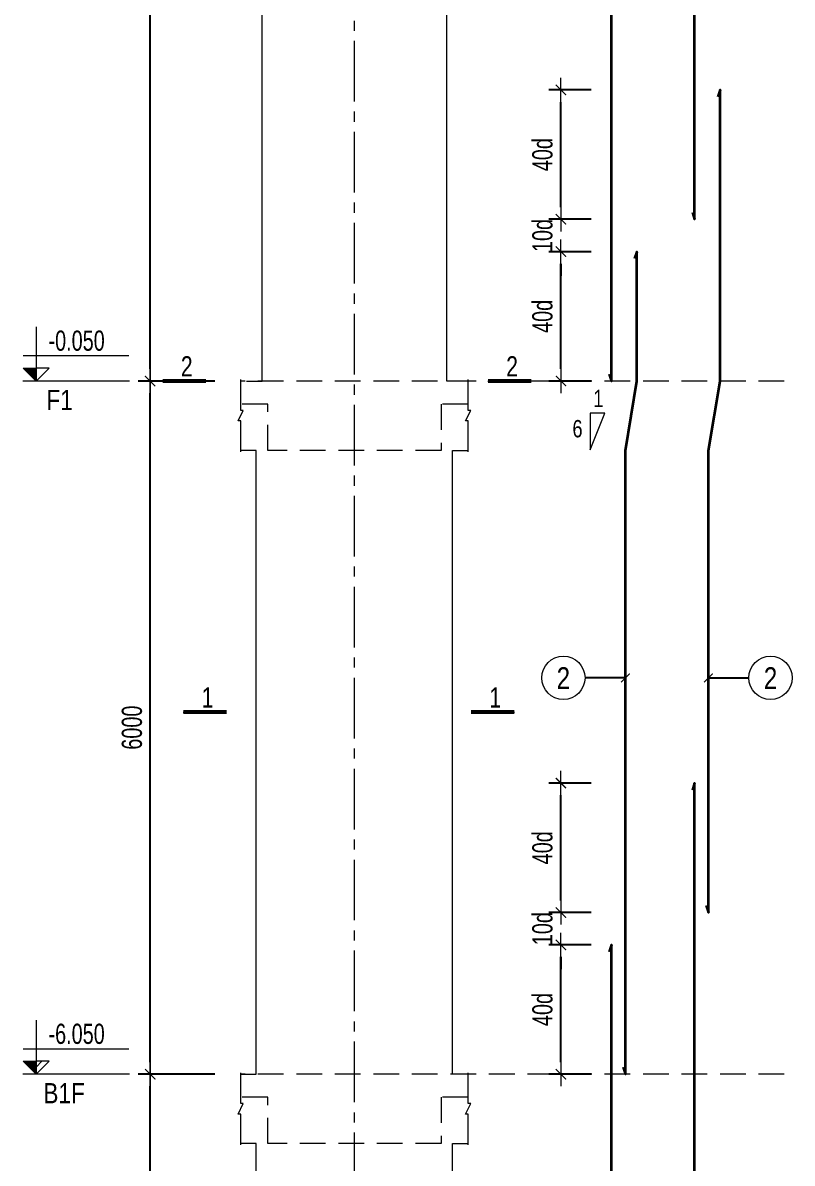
# Model space of a CAD drawing. Header units: millimetres. Extents: x 49323 to 538172, y -39336 to 181761.
# Drawn here: x 170211 to 176872, y 2860 to 12732 of the extents above; entities that cross this region are included whole.
import ezdxf
from ezdxf.enums import TextEntityAlignment as Align

# ---------------------------------------------------------------- set-up
doc = ezdxf.new("R2010")
doc.units = ezdxf.units.MM
doc.linetypes.add('CENTER2', pattern=[1.125, 0.75, -0.125, 0.125, -0.125])
doc.linetypes.add('HIDDEN2', pattern=[4.762499999999999, 3.175, -1.5875])
doc.layers.get('0').update_dxf_attribs({"lineweight": 20})
doc.layers.get('Defpoints').update_dxf_attribs({"color": 151, "lineweight": 9})
for name, color, linetype, lineweight in [('kata_thep chu', 4, 'Continuous', 35), ('NDC_S_ANNO', 7, 'Continuous', 20), ('NDC_S_AXIS', 5, 'CENTER2', 13), ('NDC_S_BREAK-LINE', 1, 'Continuous', 15), ('NDC_S_CONTINUOUS', 3, 'Continuous', 20), ('NDC_S_DIM', 1, 'Continuous', 15), ('NDC_S_HIDDEN', 8, 'HIDDEN2', 13), ('NDC_S_LEADER', 1, 'Continuous', 15), ('NDC_S_SYMBOL', 1, 'Continuous', 15), ('NDC_S_TEXT SYMBOL', 7, 'Continuous', 20), ('NDC_S_VN TEXT', 7, 'Continuous', 20)]:
    doc.layers.add(name, color=color, linetype=linetype, lineweight=lineweight)
doc.styles.add('ARIAL', font='arial.ttf', dxfattribs={"width": 0.8})
doc.styles.add('NDC_ANNO', font='', dxfattribs={"width": 0.8})
doc.styles.add('NDC_DIM', font='', dxfattribs={"width": 0.75})
doc.styles.add('NDC_VIE TXT', font='arial.ttf', dxfattribs={"width": 0.8})
doc.styles.get('NDC_ANNO').set_extended_font_data('Dotum')
doc.styles.get('NDC_DIM').set_extended_font_data('Dotum')
doc.dimstyles.new('NDC_dim_70', dxfattribs={"dimscale": 70, "dimtxt": 2.5, "dimasz": 1.5, "dimexe": 1.5, "dimexo": 2.5, "dimgap": 1, "dimtad": 1, "dimdec": 0, "dimzin": 0, "dimdsep": 46, "dimtxsty": 'NDC_DIM', "dimblk": 'DIMMARK', "dimcen": 0.09, "dimdle": 1.2, "dimclrd": 1, "dimclre": 1, "dimclrt": 3, "dimadec": 0, "dimazin": 0, "dimtfac": 1, "dimtdec": 0, "dimtix": 1, "dimtofl": 0, "dimtmove": 0, "dimatfit": 3, "dimfxl": 8, "dimfxlon": 1, "dimtolj": 1, "dimtzin": 0, "dimarcsym": 0})
doc.dimstyles.new('NDC_dim_75', dxfattribs={"dimscale": 75, "dimtxt": 2.5, "dimasz": 1.5, "dimexe": 1.5, "dimexo": 2.5, "dimgap": 1, "dimtad": 1, "dimdec": 0, "dimzin": 0, "dimdsep": 46, "dimtxsty": 'NDC_DIM', "dimblk": 'DIMMARK', "dimcen": 0.09, "dimdle": 1.2, "dimclrd": 1, "dimclre": 1, "dimclrt": 3, "dimadec": 0, "dimazin": 0, "dimtfac": 1, "dimtdec": 0, "dimtix": 1, "dimtofl": 0, "dimtmove": 0, "dimatfit": 3, "dimfxl": 8, "dimfxlon": 1, "dimtolj": 1, "dimtzin": 0, "dimarcsym": 0})

# ---------------------------------------------------------------- blocks, each defined once
blk = doc.blocks.new('DIMMARK')
at = {"layer": 'NDC_S_DIM', "color": 1}
blk.add_line((-1.5, 0), (1, 0), dxfattribs=at)
at = {"layer": 'NDC_S_DIM', "color": 2, "const_width": 0.1}
blk.add_lwpolyline([(-0.4242640687119285, -0.4242640687119285), (0.4242640687119285, 0.4242640687119285)], dxfattribs=at)
blk = doc.blocks.new('*D276')
at = {"layer": 'Defpoints', "color": 0, "transparency": 16777216}
for p in [(171313.8036854941, 3630.720798664815), (172182.300872068, 3630.720798664815), (172182.3008720668, 30.7207986644644)]:
    blk.add_point(p, dxfattribs=at)
at = {"layer": 'NDC_S_DIM', "color": 1, "lineweight": -2, "transparency": 16777216}
for p, q in [((171873.8036854941, 3630.720798664815), (171208.8036854941, 3630.720798664815)), ((171313.8036854941, 135.7207986644643), (171313.8036854941, 3525.720798664815)), ((171873.8036854941, 30.72079866446435), (171208.8036854941, 30.72079866446424))]:
    blk.add_line(p, q, dxfattribs=at)
at = {"layer": 'NDC_S_DIM', "color": 1, "lineweight": -2, "transparency": 16777216, "xscale": 105, "yscale": 105, "zscale": 105}
for p, rotation in [((171313.8036854941, 3630.720798664815), 90), ((171313.8036854941, 30.72079866446426), 270)]:
    blk.add_blockref('DIMMARK', p, dxfattribs=dict(at, rotation=rotation))
at = {"layer": 'NDC_S_DIM', "color": 3, "transparency": 16777216, "insert": (171156.184960935, 1830.720798664591), "char_height": 175, "attachment_point": 5, "rotation": 90, "style": 'NDC_DIM'}
blk.add_mtext('\\A1;3600', dxfattribs=at)
blk = doc.blocks.new('*D277')
at = {"layer": 'Defpoints', "color": 0, "transparency": 16777216}
for p in [(171313.8036854941, 9630.720798664643), (172114.800872067, 9630.720798664643), (172182.300872068, 3630.720798664815)]:
    blk.add_point(p, dxfattribs=at)
at = {"layer": 'NDC_S_DIM', "color": 1, "lineweight": -2, "transparency": 16777216}
for p, q in [((171873.8036854941, 9630.720798664643), (171208.8036854941, 9630.720798664643)), ((171313.8036854941, 3735.720798664815), (171313.8036854941, 9525.720798664643)), ((171873.8036854941, 3630.720798664815), (171208.8036854941, 3630.720798664815))]:
    blk.add_line(p, q, dxfattribs=at)
at = {"layer": 'NDC_S_DIM', "color": 1, "lineweight": -2, "transparency": 16777216, "xscale": 105, "yscale": 105, "zscale": 105}
for p, rotation in [((171313.8036854941, 9630.720798664643), 90), ((171313.8036854941, 3630.720798664815), 270)]:
    blk.add_blockref('DIMMARK', p, dxfattribs=dict(at, rotation=rotation))
at = {"layer": 'NDC_S_DIM', "color": 3, "transparency": 16777216, "insert": (171156.1849609351, 6630.720798664679), "char_height": 175, "attachment_point": 5, "rotation": 90, "style": 'NDC_DIM'}
blk.add_mtext('\\A1;6000', dxfattribs=at)
blk = doc.blocks.new('*D278')
at = {"layer": 'Defpoints', "color": 0, "transparency": 16777216}
for p in [(171313.8036854942, 19630.72079866482), (172182.300872068, 19630.72079866482), (172114.800872067, 9630.720798664643)]:
    blk.add_point(p, dxfattribs=at)
at = {"layer": 'NDC_S_DIM', "color": 1, "lineweight": -2, "transparency": 16777216}
for p, q in [((171873.8036854942, 19630.72079866482), (171208.8036854942, 19630.72079866482)), ((171313.8036854942, 9735.720798664643), (171313.8036854942, 19525.72079866482)), ((171873.8036854942, 9630.720798664643), (171208.8036854942, 9630.720798664643))]:
    blk.add_line(p, q, dxfattribs=at)
at = {"layer": 'NDC_S_DIM', "color": 1, "lineweight": -2, "transparency": 16777216, "xscale": 105, "yscale": 105, "zscale": 105}
for p, rotation in [((171313.8036854942, 19630.72079866482), 90), ((171313.8036854942, 9630.720798664643), 270)]:
    blk.add_blockref('DIMMARK', p, dxfattribs=dict(at, rotation=rotation))
at = {"layer": 'NDC_S_DIM', "color": 3, "transparency": 16777216, "insert": (171156.1849609351, 14630.72079866468), "char_height": 175, "attachment_point": 5, "rotation": 90, "style": 'NDC_DIM'}
blk.add_mtext('\\A1;10000', dxfattribs=at)
blk = doc.blocks.new('*U6')
at = {"layer": 'NDC_S_ANNO', "color": 0, "linetype": 'ByBlock', "lineweight": -2}
blk.add_line((-4.357142640116527, 0.002997111644365447), (1.000000217026004, 0.002999782974066001), dxfattribs=at)
at = {"layer": 'NDC_S_ANNO', "ltscale": 0.005, "const_width": 0.5}
blk.add_lwpolyline([(1.000000217026004, 0.002999782974066001), (-4.357142640116527, 0.002997111644365447)], dxfattribs=at)
at = {"layer": 'NDC_S_TEXT SYMBOL', "linetype": 'ByBlock', "lineweight": -2, "style": 'NDC_ANNO', "width": 0.8}
blk.add_attdef('DETAIL', text='', height=2.5, dxfattribs=at).set_placement((-0.635006858396082, 1.824862175366434), align=Align.MIDDLE_RIGHT)
blk = doc.blocks.new('*D374')
at = {"layer": 'Defpoints', "color": 0, "ltscale": 0.005, "transparency": 16777216}
for p in [(174870.0469237525, 4750.72079866483, -5.397888116911379e-09), (175308.2263872339, 4750.72079866483), (175308.2263872339, 3630.720798664714)]:
    blk.add_point(p, dxfattribs=at)
at = {"layer": 'NDC_S_DIM', "color": 1, "lineweight": -2, "ltscale": 0.005, "transparency": 16777216}
for p, q in [((175133.2263872339, 4750.72079866483, -5.397888116911379e-09), (174765.0469237525, 4750.72079866483, -5.397888116911379e-09)), ((174870.0469237525, 3735.720798664713, -5.397888116911379e-09), (174870.0469237525, 4645.72079866483, -5.397888116911379e-09)), ((175133.2263872339, 3630.720798664714, -5.397888116911379e-09), (174765.0469237525, 3630.720798664713, -5.397888116911379e-09))]:
    blk.add_line(p, q, dxfattribs=at)
at = {"layer": 'NDC_S_DIM', "color": 1, "lineweight": -2, "ltscale": 0.005, "transparency": 16777216, "xscale": 105, "yscale": 105, "zscale": 105}
for p, rotation in [((174870.0469237525, 4750.72079866483, -5.397888116911379e-09), 90), ((174870.0469237525, 3630.720798664713, -5.397888116911379e-09), 270)]:
    blk.add_blockref('DIMMARK', p, dxfattribs=dict(at, rotation=rotation))
at = {"layer": 'NDC_S_DIM', "color": 3, "ltscale": 0.005, "transparency": 16777216, "insert": (174710.6473308081, 4190.720798664721, -5.397888116911379e-09), "char_height": 175, "attachment_point": 5, "rotation": 90, "style": 'NDC_DIM'}
blk.add_mtext('\\A1;40d', dxfattribs=at)
blk = doc.blocks.new('*D375')
at = {"layer": 'Defpoints', "color": 0, "ltscale": 0.005, "transparency": 16777216}
for p in [(174870.0469237525, 5030.720798663055), (175308.2263872339, 5030.720798663055), (175308.2263872339, 4750.72079866483)]:
    blk.add_point(p, dxfattribs=at)
at = {"layer": 'NDC_S_DIM', "color": 1, "lineweight": -2, "ltscale": 0.005, "transparency": 16777216}
for p, q in [((174870.0469237525, 5135.720798663055), (174870.0469237525, 5240.720798663055)), ((175133.2263872339, 5030.720798663055), (174765.0469237525, 5030.720798663055)), ((175133.2263872339, 4750.72079866483), (174765.0469237525, 4750.72079866483)), ((174870.0469237525, 4645.72079866483), (174870.0469237525, 4540.72079866483))]:
    blk.add_line(p, q, dxfattribs=at)
at = {"layer": 'NDC_S_DIM', "color": 1, "lineweight": -2, "ltscale": 0.005, "transparency": 16777216, "xscale": 105, "yscale": 105, "zscale": 105}
for p, rotation in [((174870.0469237525, 5030.720798663055), 270), ((174870.0469237525, 4750.72079866483), 90)]:
    blk.add_blockref('DIMMARK', p, dxfattribs=dict(at, rotation=rotation))
at = {"layer": 'NDC_S_DIM', "color": 3, "ltscale": 0.005, "transparency": 16777216, "insert": (174710.6473308081, 4890.720798663891), "char_height": 175, "attachment_point": 5, "rotation": 90, "style": 'NDC_DIM'}
blk.add_mtext('\\A1;10d', dxfattribs=at)
blk = doc.blocks.new('*D376')
at = {"layer": 'Defpoints', "color": 0, "ltscale": 0.005, "transparency": 16777216}
for p in [(174870.0469237524, 6150.720798664832), (175308.2263872339, 6150.720798664832), (175308.2263872339, 5030.720798663055)]:
    blk.add_point(p, dxfattribs=at)
at = {"layer": 'NDC_S_DIM', "color": 1, "lineweight": -2, "ltscale": 0.005, "transparency": 16777216}
for p, q in [((175133.2263872339, 6150.720798664832), (174765.0469237524, 6150.720798664832)), ((174870.0469237524, 5135.720798663055), (174870.0469237524, 6045.720798664831)), ((175133.2263872339, 5030.720798663055), (174765.0469237524, 5030.720798663055))]:
    blk.add_line(p, q, dxfattribs=at)
at = {"layer": 'NDC_S_DIM', "color": 1, "lineweight": -2, "ltscale": 0.005, "transparency": 16777216, "xscale": 105, "yscale": 105, "zscale": 105}
for p, rotation in [((174870.0469237524, 6150.720798664832), 90), ((174870.0469237524, 5030.720798663055), 270)]:
    blk.add_blockref('DIMMARK', p, dxfattribs=dict(at, rotation=rotation))
at = {"layer": 'NDC_S_DIM', "color": 3, "ltscale": 0.005, "transparency": 16777216, "insert": (174710.647330808, 5590.720798663891), "char_height": 175, "attachment_point": 5, "rotation": 90, "style": 'NDC_DIM'}
blk.add_mtext('\\A1;40d', dxfattribs=at)
blk = doc.blocks.new('*D377')
at = {"layer": 'Defpoints', "color": 0, "ltscale": 0.005, "transparency": 16777216}
for p in [(174870.0469237526, 10750.72079866481, -5.397888116911379e-09), (175308.2263872339, 10750.72079866481), (175308.2263872339, 9630.72079866469)]:
    blk.add_point(p, dxfattribs=at)
at = {"layer": 'NDC_S_DIM', "color": 1, "lineweight": -2, "ltscale": 0.005, "transparency": 16777216}
for p, q in [((175133.2263872339, 10750.72079866481, -5.397888116911379e-09), (174765.0469237526, 10750.72079866481, -5.397888116911379e-09)), ((174870.0469237526, 9735.72079866469, -5.397888116911379e-09), (174870.0469237526, 10645.72079866481, -5.397888116911379e-09)), ((175133.2263872339, 9630.72079866469, -5.397888116911379e-09), (174765.0469237526, 9630.72079866469, -5.397888116911379e-09))]:
    blk.add_line(p, q, dxfattribs=at)
at = {"layer": 'NDC_S_DIM', "color": 1, "lineweight": -2, "ltscale": 0.005, "transparency": 16777216, "xscale": 105, "yscale": 105, "zscale": 105}
for p, rotation in [((174870.0469237526, 10750.72079866481, -5.397888116911379e-09), 90), ((174870.0469237526, 9630.72079866469, -5.397888116911379e-09), 270)]:
    blk.add_blockref('DIMMARK', p, dxfattribs=dict(at, rotation=rotation))
at = {"layer": 'NDC_S_DIM', "color": 3, "ltscale": 0.005, "transparency": 16777216, "insert": (174710.6473308082, 10190.7207986647, -5.397888116911379e-09), "char_height": 175, "attachment_point": 5, "rotation": 90, "style": 'NDC_DIM'}
blk.add_mtext('\\A1;40d', dxfattribs=at)
blk = doc.blocks.new('*D378')
at = {"layer": 'Defpoints', "color": 0, "ltscale": 0.005, "transparency": 16777216}
for p in [(174870.0469237526, 11030.72079866303), (175308.2263872339, 11030.72079866303), (175308.2263872339, 10750.72079866481)]:
    blk.add_point(p, dxfattribs=at)
at = {"layer": 'NDC_S_DIM', "color": 1, "lineweight": -2, "ltscale": 0.005, "transparency": 16777216}
for p, q in [((174870.0469237526, 11135.72079866303), (174870.0469237526, 11240.72079866303)), ((175133.2263872339, 11030.72079866303), (174765.0469237526, 11030.72079866303)), ((175133.2263872339, 10750.72079866481), (174765.0469237526, 10750.72079866481)), ((174870.0469237526, 10645.72079866481), (174870.0469237526, 10540.72079866481))]:
    blk.add_line(p, q, dxfattribs=at)
at = {"layer": 'NDC_S_DIM', "color": 1, "lineweight": -2, "ltscale": 0.005, "transparency": 16777216, "xscale": 105, "yscale": 105, "zscale": 105}
for p, rotation in [((174870.0469237526, 11030.72079866303), 270), ((174870.0469237526, 10750.72079866481), 90)]:
    blk.add_blockref('DIMMARK', p, dxfattribs=dict(at, rotation=rotation))
at = {"layer": 'NDC_S_DIM', "color": 3, "ltscale": 0.005, "transparency": 16777216, "insert": (174710.6473308082, 10890.72079866387), "char_height": 175, "attachment_point": 5, "rotation": 90, "style": 'NDC_DIM'}
blk.add_mtext('\\A1;10d', dxfattribs=at)
blk = doc.blocks.new('*D379')
at = {"layer": 'Defpoints', "color": 0, "ltscale": 0.005, "transparency": 16777216}
for p in [(174870.0469237525, 12150.72079866481), (175308.2263872339, 12150.72079866481), (175308.2263872339, 11030.72079866303)]:
    blk.add_point(p, dxfattribs=at)
at = {"layer": 'NDC_S_DIM', "color": 1, "lineweight": -2, "ltscale": 0.005, "transparency": 16777216}
for p, q in [((175133.2263872339, 12150.72079866481), (174765.0469237525, 12150.72079866481)), ((174870.0469237525, 11135.72079866303), (174870.0469237525, 12045.72079866481)), ((175133.2263872339, 11030.72079866303), (174765.0469237525, 11030.72079866303))]:
    blk.add_line(p, q, dxfattribs=at)
at = {"layer": 'NDC_S_DIM', "color": 1, "lineweight": -2, "ltscale": 0.005, "transparency": 16777216, "xscale": 105, "yscale": 105, "zscale": 105}
for p, rotation in [((174870.0469237525, 12150.72079866481), 90), ((174870.0469237525, 11030.72079866303), 270)]:
    blk.add_blockref('DIMMARK', p, dxfattribs=dict(at, rotation=rotation))
at = {"layer": 'NDC_S_DIM', "color": 3, "ltscale": 0.005, "transparency": 16777216, "insert": (174710.6473308081, 11590.72079866387), "char_height": 175, "attachment_point": 5, "rotation": 90, "style": 'NDC_DIM'}
blk.add_mtext('\\A1;40d', dxfattribs=at)
blk = doc.blocks.new('CD')
at = {"layer": 'NDC_S_ANNO'}
blk.add_hatch(color=3, dxfattribs=at).paths.add_polyline_path([(5.820766091346741e-10, 159.6954857552046), (-161.2010908627417, 159.6954857552046), (5.820766091346741e-10, -5.529727786779404e-10)])
at = {"layer": 'NDC_S_ANNO', "ltscale": 50}
h = blk.add_hatch(dxfattribs=at)
h.set_pattern_fill('ANSI31', color=256, scale=140.6250541793833, style=0)
h.set_pattern_definition([(45, (5.820766091346741e-10, 0), (-315.7122508925224, 315.7122508925224), [])])
h.paths.add_polyline_path([(5.820766091346741e-10, 159.6954857552046), (5.820766091346741e-10, -5.529727786779404e-10), (161.2010908930097, 159.6954857552046)])
for p, q in [((-159.2704896852956, 314.0833880473947), (1146.947077315999, 314.0833880473947)), ((1156.125648126763, 0), (-163.8695725132129, 0))]:
    blk.add_line(p, q, dxfattribs=at)
for points in [[(5.820766091346741e-10, 669.4950748638657), (5.820766091346741e-10, -5.529727786779404e-10)], [(5.820766091346741e-10, -5.529727786779404e-10), (-161.2010908627417, 159.6954857552046), (5.820766091346741e-10, 159.6954857552046)], [(5.820766091346741e-10, -5.529727786779404e-10), (161.2010908930097, 159.6954857552046), (5.820766091346741e-10, 159.6954857552046)]]:
    blk.add_lwpolyline(points, dxfattribs=at)
at = {"layer": 'NDC_S_TEXT SYMBOL', "color": 3, "style": 'NDC_DIM', "width": 0.7}
blk.add_attdef('COT', (153.9534816145897, 374.6377722059842), '', height=250, dxfattribs=at)

msp = doc.modelspace()

# ---------------------------------------------------------------- linework, layer by layer
at = {"layer": 'kata_thep chu', "color": 4, "ltscale": 0.005}
for points in [[(176007.9756306523, 11090.72079866467), (176027.9756306523, 11030.72079866467), (176027.9756306523, 22150.72079866486), (176007.9756306523, 22090.72079866486)], [(175288.2263872323, 9690.720798661998), (175308.2263872323, 9630.720798661998), (175308.2263872323, 20750.72079866486), (175288.2263872323, 20690.72079866486)], [(176127.9756306529, 5090.720798664828), (176147.9756306529, 5030.720798664828), (176147.9756306529, 9030.720798664639), (176247.9756306529, 9630.720798663242), (176247.9756306529, 12150.72079866467), (176227.9756306529, 12090.72079866467)], [(175408.2263872323, 3690.720798664651), (175428.2263872323, 3630.720798664651), (175428.2263872323, 9030.720798664639), (175528.2263872323, 9630.720798664637), (175528.2263872323, 10750.72079866467), (175508.2263872323, 10690.72079866467)], [(176007.9756306523, -2109.279201333091), (176027.9756306523, -2169.279201333091), (176027.9756306523, 6150.720798664828), (176007.9756306523, 6090.720798664828)], [(175288.2263872323, -3509.279201331316), (175308.2263872323, -3569.279201331316), (175308.2263872323, 4750.720798664828), (175288.2263872323, 4690.720798664828)]]:
    msp.add_lwpolyline(points, dxfattribs=at)
at = {"layer": 'NDC_S_ANNO'}
msp.add_lwpolyline([(175123.1832231088, 9352.402634139667), (175123.1832231088, 9035.996384139667), (175248.9518428543, 9352.402634139667)], close=True, dxfattribs=at)
at = {"layer": 'NDC_S_AXIS', "ltscale": 700}
msp.add_line((173082.3008720649, -3699.795786025818), (173082.3008720649, 179341.923871124), dxfattribs=at)
at = {"layer": 'NDC_S_BREAK-LINE'}
for points in [[(172097.3008720662, 9018.220798664639), (172097.3008720662, 9285.720798664639), (172074.8008720662, 9285.720798664639), (172119.8008720662, 9375.720798664639), (172097.3008720662, 9375.720798664639), (172097.3008720662, 9643.220798664639)], [(174067.3008720662, 9018.220798664639), (174067.3008720662, 9285.720798664639), (174044.8008720662, 9285.720798664639), (174089.8008720662, 9375.720798664639), (174067.3008720662, 9375.720798664639), (174067.3008720662, 9643.220798664639)], [(172097.3008720649, 3018.220798664639), (172097.3008720649, 3285.720798664639), (172074.8008720649, 3285.720798664639), (172119.8008720649, 3375.720798664639), (172097.3008720649, 3375.720798664639), (172097.3008720649, 3643.220798664639)], [(174067.3008720649, 3018.220798664639), (174067.3008720649, 3285.720798664639), (174044.8008720649, 3285.720798664639), (174089.8008720649, 3375.720798664639), (174067.3008720649, 3375.720798664639), (174067.3008720649, 3643.220798664639)]]:
    msp.add_lwpolyline(points, dxfattribs=at)
at = {"layer": 'NDC_S_CONTINUOUS'}
for points in [[(172147.3008720662, 9630.72079866464), (172282.300872068, 9630.72079866464), (172282.3008720662, 19030.72079866464), (172147.3008720662, 19030.72079866464)], [(174017.3008720662, 9630.72079866464), (173882.3008720662, 9630.72079866467), (173882.3008720662, 19030.72079866464), (174017.3008720662, 19030.72079866464)], [(172097.3008720662, 3630.720798664799), (172232.300872068, 3630.720798664799), (172232.3008720662, 9030.720798664639), (172097.3008720662, 9030.720798664639)], [(174067.3008720662, 3630.720798664799), (173932.3008720662, 3630.720798664828), (173932.3008720662, 9030.720798664639), (174067.3008720662, 9030.720798664639)], [(172097.3008720649, 30.72079866446438), (172232.3008720668, 30.72079866446438), (172232.3008720649, 3030.720798664639), (172097.3008720649, 3030.720798664639)], [(174067.3008720649, 30.72079866446438), (173932.3008720649, 30.72079866449349), (173932.3008720649, 3030.720798664639), (174067.3008720649, 3030.720798664639)]]:
    msp.add_lwpolyline(points, dxfattribs=at)
at = {"layer": 'NDC_S_DIM'}
for centre in [(174891.2153580671, 7061.391320747876), (176684.9866598181, 7061.391320747876)]:
    msp.add_circle(centre, 187.5, dxfattribs=at)
at = {"layer": 'NDC_S_HIDDEN', "ltscale": 70}
for p, q in [((176803.1869124139, 9630.720798664639), (172097.3008720662, 9630.720798664639)), ((176803.1869124139, 3630.720798664639), (172097.3008720649, 3630.720798664816))]:
    msp.add_line(p, q, dxfattribs=at)
for points in [[(174067.3008720662, 9430.720798664639), (173832.3008720662, 9430.720798664639), (173832.3008720662, 9030.720798664639), (172332.3008720662, 9030.720798664639), (172332.300872068, 9430.720798664639), (172097.3008720662, 9430.720798664639)], [(174067.3008720649, 3430.720798664639), (173832.3008720649, 3430.720798664639), (173832.3008720649, 3030.720798664639), (172332.3008720649, 3030.720798664639), (172332.3008720668, 3430.720798664639), (172097.3008720649, 3430.720798664639)]]:
    msp.add_lwpolyline(points, dxfattribs=at)

# ---------------------------------------------------------------- block references
at = {"layer": 'NDC_S_DIM'}
ref = msp.add_blockref('CD', (170325.5647427909, 9630.720798664654), dxfattribs=dict(at, xscale=0.7, yscale=0.7, zscale=0.7))
ref.add_attrib('COT', '-0.050', (170433.3321799211, 9892.96723920884), dxfattribs={"layer": '0', "color": 6, "height": 175, "style": 'NDC_DIM', "width": 0.75})
ref = msp.add_blockref('CD', (170325.5647427904, 3630.720798665363), dxfattribs=dict(at, xscale=0.7, yscale=0.7, zscale=0.7))
ref.add_attrib('COT', '-6.050', (170433.3321799206, 3892.967239209552), dxfattribs={"layer": '0', "color": 3, "height": 175, "style": 'NDC_DIM', "width": 0.75})
at = {"layer": 'NDC_S_SYMBOL', "xscale": 70, "yscale": 70, "zscale": 70}
for p, values in [((171725.8537204647, 9630.510813856443), {'DETAIL': '2'}), ((174542.7438770482, 9630.510907352993), {'DETAIL': '2'}), ((171905.7280856895, 6764.639167243455), {'DETAIL': '1'}), ((174396.8993847905, 6764.639434376426), {'DETAIL': '1'})]:
    msp.add_blockref('*U6', p, dxfattribs=at).add_auto_attribs(values)

# ---------------------------------------------------------------- texts
at = {"layer": 'NDC_S_TEXT SYMBOL', "style": 'NDC_ANNO', "width": 0.8}
for s, p in [('1', (175194.2983635445, 9480.377423168757)), ('6', (175013.6432053148, 9218.630960689756))]:
    msp.add_text(s, height=150, dxfattribs=at).set_placement(p, align=Align.MIDDLE_CENTER)
at = {"layer": 'NDC_S_VN TEXT', "style": 'NDC_VIE TXT', "width": 0.8}
for s, p in [('F1', (170415.0617583957, 9466.588522500084)), ('B1F', (170388.9913543662, 3466.588522500257))]:
    msp.add_text(s, height=175, dxfattribs=at).set_placement(p, align=Align.MIDDLE_LEFT)
at = {"layer": 'NDC_S_VN TEXT', "color": 7, "style": 'ARIAL', "width": 0.8}
for p in [(174891.2153580671, 7061.391320747876), (176684.9866598181, 7061.391320747876)]:
    msp.add_text('2', height=187.5, dxfattribs=at).set_placement(p, align=Align.MIDDLE)

# ---------------------------------------------------------------- dimensions: what is measured, and where the dimension line sits
at = {"layer": 'NDC_S_DIM'}
for base, p1, p2, picture, middle in [((171313.8036854942, 19630.72079866482), (172114.800872067, 9630.720798664639), (172182.3008720679, 19630.72079866481), '*D278', (171156.1849609351, 14630.72079866468)), ((171313.8036854941, 9630.720798664643), (172182.3008720679, 3630.720798664814), (172114.800872067, 9630.720798664639), '*D277', (171156.1849609351, 6630.720798664679)), ((171313.8036854941, 3630.720798664815), (172182.3008720668, 30.72079866446438), (172182.3008720679, 3630.720798664814), '*D276', (171156.184960935, 1830.720798664591))]:
    dim = msp.add_linear_dim(base=base, p1=p1, p2=p2, angle=90, dimstyle='NDC_dim_70', dxfattribs=at)
    dim.commit()
    dim.dimension.update_dxf_attribs({"geometry": picture, "text_midpoint": middle})
at = {"layer": 'NDC_S_DIM', "ltscale": 0.005}
for base, p1, p2, text, picture, middle in [((174870.0469237525, 12150.72079866481), (175308.2263872339, 11030.72079866303), (175308.2263872339, 12150.7207986648), '40d', '*D379', (174710.6473308081, 11590.72079866387)), ((174870.0469237526, 11030.72079866303), (175308.2263872339, 10750.7207986648), (175308.2263872339, 11030.72079866303), '10d', '*D378', (174710.6473308082, 10890.72079866387)), ((174870.0469237526, 10750.72079866481, -5.397888116911379e-09), (175308.2263872339, 9630.720798664686), (175308.2263872339, 10750.7207986648), '40d', '*D377', (174710.6473308082, 10190.7207986647, -5.397888116911379e-09)), ((174870.0469237524, 6150.720798664832), (175308.2263872339, 5030.720798663053), (175308.2263872339, 6150.720798664828), '40d', '*D376', (174710.647330808, 5590.720798663891)), ((174870.0469237525, 5030.720798663055), (175308.2263872339, 4750.720798664828), (175308.2263872339, 5030.720798663053), '10d', '*D375', (174710.6473308081, 4890.720798663891)), ((174870.0469237525, 4750.72079866483, -5.397888116911379e-09), (175308.2263872339, 3630.720798664712), (175308.2263872339, 4750.720798664828), '40d', '*D374', (174710.6473308081, 4190.720798664721, -5.397888116911379e-09))]:
    dim = msp.add_linear_dim(base=base, p1=p1, p2=p2, angle=90, text=text, dimstyle='NDC_dim_70', dxfattribs=at)
    dim.commit()
    dim.dimension.update_dxf_attribs({"geometry": picture, "text_midpoint": middle})

# ---------------------------------------------------------------- leaders
at = {"layer": 'NDC_S_LEADER', "ltscale": 0.005}
for points in [[(175428.2263872323, 7061.391320747876), (175078.7153580671, 7061.391320747876)], [(176147.9756306529, 7061.391320747876), (176497.4866598181, 7061.391320747876)]]:
    msp.add_leader(points, dimstyle='NDC_dim_75', override={"dimasz": 1, "dimldrblk": 'ARCHTICK'}, dxfattribs=at)

doc.saveas('drawing.dxf')
